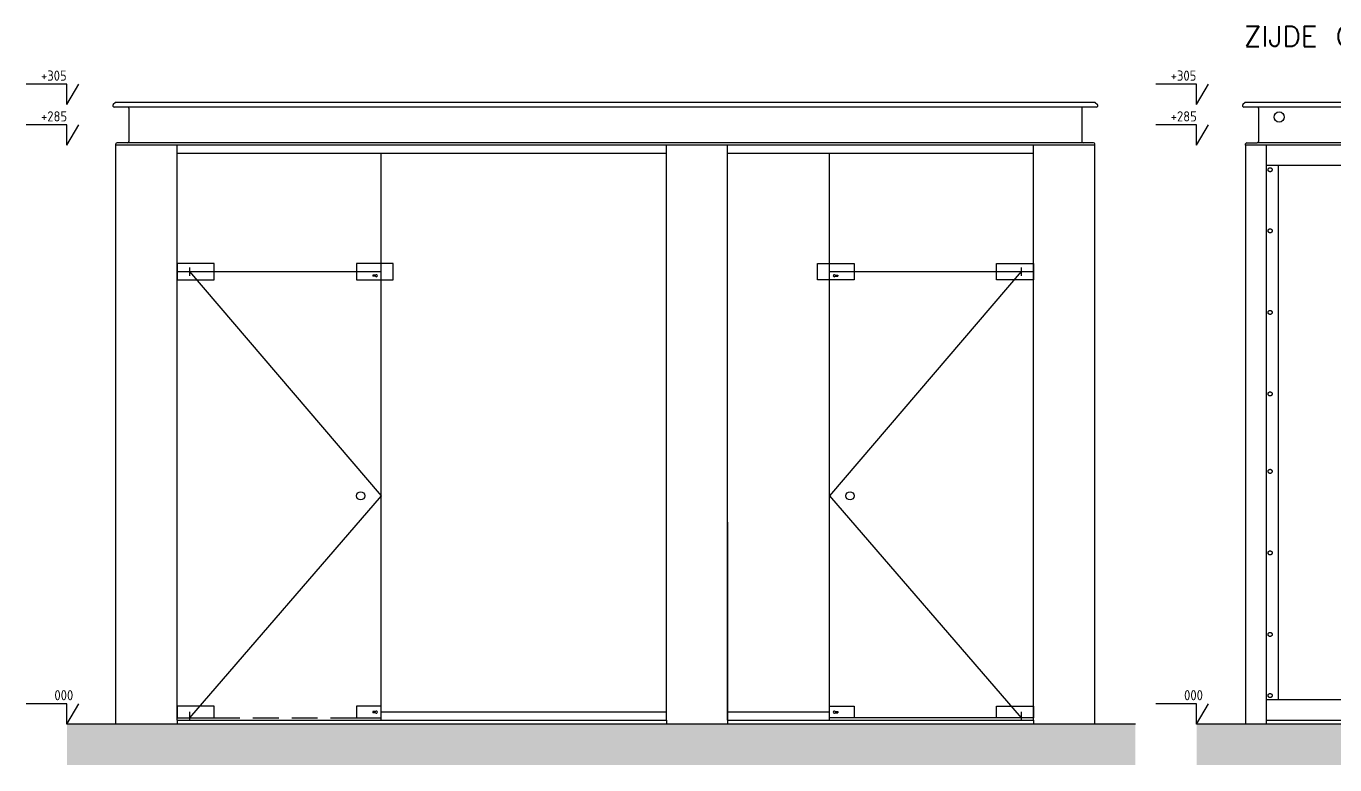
# Model space of a CAD drawing. Header units: centimetres. Extents: x -2527 to 4829, y -303 to 1224.
# Drawn here: x 279 to 920, y -303 to 60 of the extents above; entities that cross this region are included whole.
import ezdxf

# ---------------------------------------------------------------- set-up
doc = ezdxf.new("R2010")
doc.units = ezdxf.units.CM
doc.header["$MEASUREMENT"] = 0
for name, pattern in [('DASHDOT', [1, 0.5, -0.25, 0, -0.25]), ('DASHED', [19.05, 12.7, -6.35]), ('HIDDEN', [0.375, 0.25, -0.125])]:
    doc.linetypes.add(name, pattern=pattern)
doc.layers.get('0').update_dxf_attribs({"linetype": 'CONTINUOUS'})
for name, color, linetype in [('20-DIM', 2, 'CONTINUOUS'), ('20-TXT-50', 4, 'CONTINUOUS'), ('AANZ', 1, 'CONTINUOUS'), ('AANZ-ONZ', 1, 'HIDDEN'), ('AFWERKING', 1, 'CONTINUOUS'), ('BET-WAND-SOLID', 253, 'CONTINUOUS'), ('MAAIVELD', 3, 'CONTINUOUS'), ('METSELWERK', 1, 'CONTINUOUS')]:
    doc.layers.add(name, color=color, linetype=linetype)
doc.styles.add('20-ST-50', font='txt.shx', dxfattribs={"height": 10})
doc.styles.add('CAAA_VZW', font='ISO')

# ---------------------------------------------------------------- blocks, each defined once
blk = doc.blocks.new('NIVO20')
at = {"color": 0, "linetype": 'ByBlock'}
for p, q in [((0, 0), (-5.77, 10)), ((0, 10), (20, 10)), ((0, 0), (0, 10))]:
    blk.add_line(p, q, dxfattribs=at)
at = {"color": 0, "linetype": 'ByBlock', "style": 'CAAA_VZW'}
blk.add_attdef('NIVO', (0, 11.67), '', height=5, dxfattribs=at)

msp = doc.modelspace()

# ---------------------------------------------------------------- hatches: boundary and pattern name
at = {"layer": 'BET-WAND-SOLID', "linetype": 'DASHDOT'}
for points in [[(822.66, -302.93), (822.66, -282.93), (298.63, -282.93), (298.63, -302.93)], [(1316.69, -282.93), (852.66, -282.93), (852.66, -302.93), (1316.69, -302.93)]]:
    msp.add_hatch(color=256, dxfattribs=at).paths.add_polyline_path(points)

# ---------------------------------------------------------------- linework, layer by layer
at = {"layer": 'AANZ'}
for p, q in [((322.45, 22.07), (321.28, 21.02)), ((803.55, 19.82), (321.77, 19.82)), ((802.87, 22.07), (322.45, 22.07)), ((802.87, 22.07), (804.04, 21.02)), ((876.48, 22.07), (875.31, 21.02)), ((1297.58, 19.82), (875.8, 19.82)), ((1296.9, 22.07), (876.48, 22.07)), ((328.91, 19.22), (328.91, 2.92)), ((796.41, 19.22), (796.41, 2.92)), ((882.94, 19.22), (882.94, 2.92)), ((322.66, 1.07), (322.66, 1.72)), ((322.66, -282.93), (322.66, 1.07)), ((802.66, 1.07), (322.66, 1.07)), ((802.06, 2.32), (323.26, 2.32)), ((352.66, -280.93), (352.66, 1.07)), ((592.66, -280.93), (592.66, 1.07)), ((622.66, -280.93), (622.66, 1.07)), ((772.66, -280.93), (772.66, 1.07)), ((802.66, 1.07), (802.66, 1.72)), ((802.66, -282.93), (802.66, 1.07)), ((876.69, 1.07), (876.69, 1.72)), ((876.69, 1.07), (876.69, -282.93)), ((1296.69, 1.07), (876.69, 1.07)), ((877.29, 2.32), (882.34, 2.32)), ((1296.09, 2.32), (882.34, 2.32)), ((886.69, 1.07), (886.69, -282.93)), ((592.66, -2.93), (352.66, -2.93)), ((452.66, -280.93), (452.66, -2.93)), ((772.66, -2.93), (622.66, -2.93)), ((672.66, -280.93), (672.66, -2.93)), ((996.69, -8.93), (886.69, -8.93)), ((352.66, -60.93), (452.66, -60.93)), ((358.66, -58.93), (358.66, -62.93)), ((358.66, -60.93), (452.66, -170.93)), ((448.58, -62.63), (448.58, -63.23)), ((450.01, -62.63), (448.58, -62.63)), ((450.01, -63.23), (448.58, -63.23)), ((672.66, -60.93), (772.66, -60.93)), ((766.66, -60.93), (672.66, -170.93)), ((675.31, -62.63), (676.74, -62.63)), ((675.31, -63.23), (676.74, -63.23)), ((676.74, -62.63), (676.74, -63.23)), ((766.66, -58.93), (766.66, -62.93)), ((452.66, -170.93), (358.66, -279.93)), ((672.66, -170.93), (766.66, -279.93)), ((622.66, -183.93), (622.66, -278.93)), ((886.69, -270.93), (996.69, -270.93)), ((352.66, -280.93), (592.66, -280.93)), ((358.66, -276.93), (358.66, -280.93)), ((448.58, -276.73), (448.58, -277.33)), ((450.01, -276.73), (448.58, -276.73)), ((450.01, -277.33), (448.58, -277.33)), ((452.66, -276.93), (592.66, -276.93)), ((622.66, -276.93), (672.66, -276.93)), ((622.66, -280.93), (772.66, -280.93)), ((754.56, -279.93), (672.66, -279.93)), ((675.31, -276.73), (676.74, -276.73)), ((675.31, -277.33), (676.74, -277.33)), ((676.74, -276.73), (676.74, -277.33)), ((766.66, -276.93), (766.66, -280.93)), ((886.69, -280.93), (996.69, -280.93))]:
    msp.add_line(p, q, dxfattribs=at)
at = {"layer": 'AANZ', "linetype": 'DASHED'}
msp.add_line((370.76, -279.93), (452.66, -279.93), dxfattribs=at)
at = {"layer": 'AANZ'}
for points in [[(352.66, -64.93), (370.76, -64.93), (370.76, -56.93), (352.66, -56.93)], [(440.56, -64.93), (458.66, -64.93), (458.66, -56.93), (440.56, -56.93)], [(684.76, -64.93), (666.66, -64.93), (666.66, -56.93), (684.76, -56.93)], [(772.66, -64.93), (754.56, -64.93), (754.56, -56.93), (772.66, -56.93)], [(352.66, -279.93), (370.76, -279.93), (370.76, -274.13), (352.66, -274.13)], [(440.56, -279.93), (452.66, -279.93), (452.66, -274.13), (440.56, -274.13)], [(684.76, -279.93), (672.66, -279.93), (672.66, -274.13), (684.76, -274.13)], [(772.66, -279.93), (754.56, -279.93), (754.56, -274.13), (772.66, -274.13)]]:
    msp.add_lwpolyline(points, close=True, dxfattribs=at)
for centre, radius in [((893.11, 14.93), 2.5), ((442.66, -170.93), 2), ((682.66, -170.93), 2)]:
    msp.add_circle(centre, radius, dxfattribs=at)
for centre, radius, start, end in [((321.77, 20.52), 0.7, 134.9035, 270), ((328.31, 19.22), 0.6, 0, 90), ((797.01, 19.22), 0.6, 90, 180), ((803.55, 20.52), 0.7, 270, 45.0965), ((875.8, 20.52), 0.7, 134.9035, 270), ((882.34, 19.22), 0.6, 0, 90), ((323.26, 1.72), 0.6, 90, 180), ((328.31, 2.92), 0.6, 270, 360), ((797.01, 2.92), 0.6, 180, 270), ((802.06, 1.72), 0.6, 0, 90), ((877.29, 1.72), 0.6, 90, 180), ((882.34, 2.92), 0.6, 270, 360), ((450.41, -62.93), 0.5, 216.8699, 143.1301), ((674.91, -62.93), 0.5, 36.8699, 323.1301), ((450.41, -277.03), 0.5, 216.8699, 143.1301), ((674.91, -277.03), 0.5, 36.8699, 323.1301)]:
    msp.add_arc(centre, radius, start, end, dxfattribs=at)
at = {"layer": 'AANZ-ONZ'}
msp.add_line((892.69, -8.92), (892.69, -270.93), dxfattribs=at)
at = {"layer": 'AFWERKING', "linetype": 'DASHED'}
for centre in [(888.69, -10.93), (888.69, -40.93), (888.69, -80.93), (888.69, -120.93), (888.69, -158.93), (888.69, -198.93), (888.69, -238.93), (888.69, -268.93)]:
    msp.add_circle(centre, 1, dxfattribs=at)
at = {"layer": 'MAAIVELD'}
for p, q in [((822.66, -282.93), (298.63, -282.93)), ((1316.69, -282.93), (852.66, -282.93))]:
    msp.add_line(p, q, dxfattribs=at)
at = {"layer": 'METSELWERK', "linetype": 'DASHED'}
for p, q in [((352.66, -280.93), (352.66, -282.93)), ((592.66, -280.93), (592.66, -282.93)), ((622.66, -278.93), (622.66, -282.93)), ((772.66, -280.93), (772.66, -282.93))]:
    msp.add_line(p, q, dxfattribs=at)

# ---------------------------------------------------------------- block references
at = {"layer": '20-DIM'}
ref = msp.add_blockref('NIVO20', (298.63, 21.07), dxfattribs=dict(at, xscale=-1))
ref.add_attrib('NIVO', '+305', (285.92, 32.74), dxfattribs={"layer": '0', "color": 0, "linetype": 'ByBlock', "height": 5, "style": 'CAAA_VZW'})
ref = msp.add_blockref('NIVO20', (852.66, 21.07), dxfattribs=dict(at, xscale=-1))
ref.add_attrib('NIVO', '+305', (839.95, 32.74), dxfattribs={"layer": '0', "color": 0, "linetype": 'ByBlock', "height": 5, "style": 'CAAA_VZW'})
ref = msp.add_blockref('NIVO20', (298.63, 1.07), dxfattribs=dict(at, xscale=-1))
ref.add_attrib('NIVO', '+285', (285.92, 12.74), dxfattribs={"layer": '0', "color": 0, "linetype": 'ByBlock', "height": 5, "style": 'CAAA_VZW'})
ref = msp.add_blockref('NIVO20', (852.66, 1.07), dxfattribs=dict(at, xscale=-1))
ref.add_attrib('NIVO', '+285', (839.95, 12.74), dxfattribs={"layer": '0', "color": 0, "linetype": 'ByBlock', "height": 5, "style": 'CAAA_VZW'})
ref = msp.add_blockref('NIVO20', (298.63, -282.93), dxfattribs=dict(at, xscale=-1))
ref.add_attrib('NIVO', ' 000', (289.62, -271.26), dxfattribs={"layer": '0', "color": 0, "linetype": 'ByBlock', "height": 5, "style": 'CAAA_VZW'})
ref = msp.add_blockref('NIVO20', (852.66, -282.93), dxfattribs=dict(at, xscale=-1))
ref.add_attrib('NIVO', ' 000', (843.65, -271.26), dxfattribs={"layer": '0', "color": 0, "linetype": 'ByBlock', "height": 5, "style": 'CAAA_VZW'})

# ---------------------------------------------------------------- texts
at = {"layer": '20-TXT-50', "style": '20-ST-50'}
msp.add_text('ZIJDE GROTE MARKT', height=10, dxfattribs=at).set_placement((875.87, 49.51))

doc.saveas('drawing.dxf')
